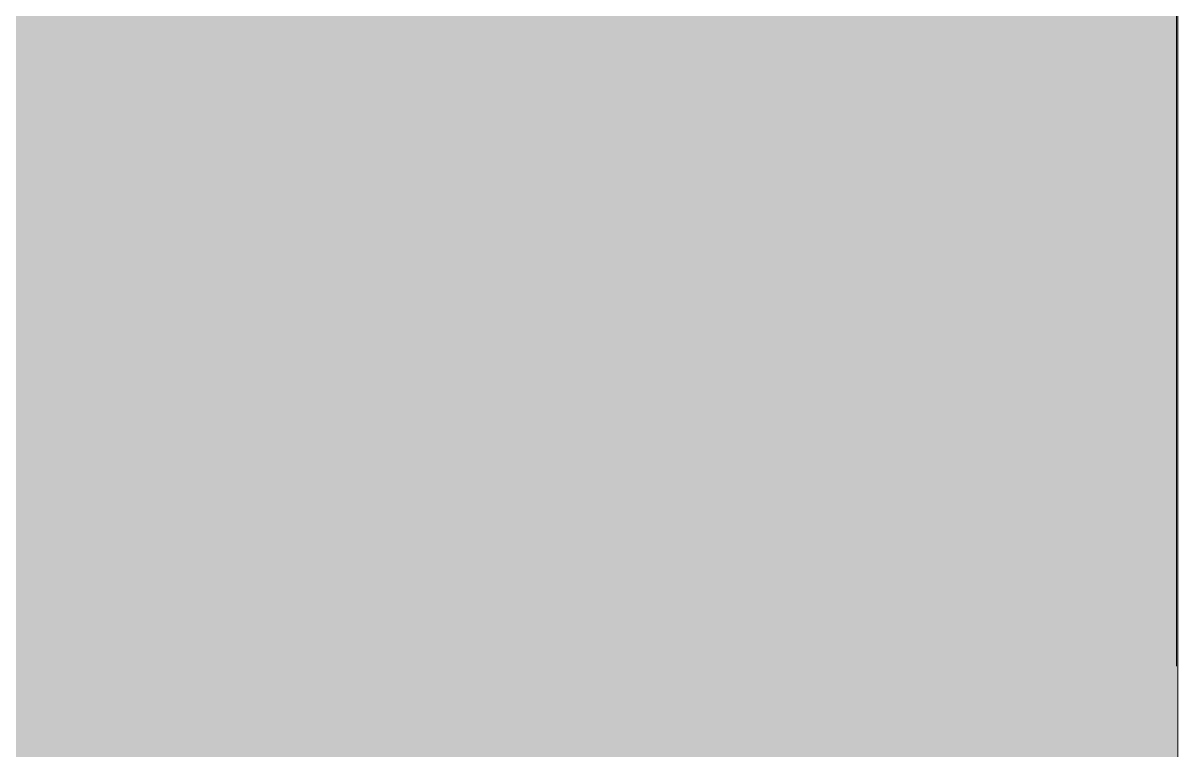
# Model space of a CAD drawing. Header units: millimetres. Extents: x -3817 to 677485, y -22715 to 103890.
# Drawn here: x -312.08 to -305.47, y -19565.9 to -19561.73 of the extents above; entities that cross this region are included whole.
import ezdxf

# ---------------------------------------------------------------- set-up
doc = ezdxf.new("R2010")
doc.units = ezdxf.units.MM
doc.layers.add('PDF _Геометрия', color=7, linetype='Continuous', true_color=0x1d1d1d)
doc.layers.add('PDF _Сплошная заливка', color=7, linetype='Continuous', true_color=0xffffff)

msp = doc.modelspace()

# ---------------------------------------------------------------- hatches: boundary and pattern name
at = {"layer": 'PDF _Сплошная заливка', "transparency": 33554559}
h = msp.add_hatch(color=256, dxfattribs=at)
h.paths.add_polyline_path([(-345.78, -19602.5344), (-305.4665, -19602.5344), (-305.4665, -19522.1436), (-321.3399, -19522.1436), (-321.4108, -19521.6416), (-332.749, -19521.6416), (-332.749, -19522.1436), (-348.7721, -19522.1436), (-348.7721, -19563.087), (-349.087, -19563.087), (-349.087, -19599.7688), (-345.78, -19599.7763), (-345.78, -19601.8635)], flags=0)
h.paths.add_polyline_path([(-332.3553, -19520.4054), (-321.3399, -19520.4054), (-321.4108, -19520.2539), (-332.749, -19520.2539), (-332.749, -19520.4054), (-332.434, -19520.4054)], flags=0)

# ---------------------------------------------------------------- linework, layer by layer
at = {"layer": 'PDF _Геометрия', "color": 253, "lineweight": 9, "true_color": 0xaaaaaa}
msp.add_lwpolyline([(-349.087, -19563.087), (-349.087, -19599.7688), (-345.78, -19599.7688), (-345.78, -19602.5344), (-318.0645, -19602.5344), (-305.4665, -19602.5344), (-305.4665, -19522.1436), (-321.3399, -19522.1436), (-321.3399, -19521.6416)], dxfattribs=at)
at = {"layer": 'PDF _Геометрия', "color": 7, "lineweight": 9}
for points in [[(-305.4743, -19561.6251), (-305.4743, -19561.7445), (-305.4743, -19561.8593), (-305.4743, -19561.9681), (-305.4743, -19562.0724), (-305.4743, -19562.1691), (-305.4743, -19562.2605), (-305.4743, -19562.349), (-305.4743, -19562.4369), (-305.4743, -19562.5268), (-305.4743, -19562.616), (-305.4743, -19562.7036), (-305.4743, -19562.7948), (-305.4743, -19562.8656), (-305.4743, -19562.9414), (-305.4743, -19563.0121), (-305.4743, -19563.0672), (-305.4743, -19563.0108), (-305.4743, -19562.9072), (-305.4743, -19561.9271), (-305.4743, -19561.7759), (-305.4743, -19561.611)], [(-305.4743, -19561.7316), (-305.4743, -19561.7321), (-305.4743, -19561.7326), (-305.4743, -19561.7331), (-305.4743, -19561.7336), (-305.4743, -19561.7341), (-305.4743, -19561.7346), (-305.4743, -19561.7351), (-305.4743, -19561.7356), (-305.4743, -19561.7361), (-305.4743, -19561.7367), (-305.4743, -19561.7372), (-305.4743, -19561.7377), (-305.4743, -19561.7382), (-305.4743, -19561.7387), (-305.4743, -19561.7392), (-305.4743, -19561.7397), (-305.4743, -19561.7402), (-305.4743, -19561.7407), (-305.4743, -19561.7412), (-305.4743, -19561.7417), (-305.4743, -19561.7423), (-305.4743, -19561.7428), (-305.4743, -19561.7433), (-305.4743, -19561.7438), (-305.4743, -19561.7443), (-305.4743, -19561.7448), (-305.4743, -19561.7453), (-305.4743, -19561.7458), (-305.4743, -19561.7463), (-305.4743, -19561.7468), (-305.4743, -19561.7473), (-305.4743, -19561.7478), (-305.4743, -19561.7484), (-305.4743, -19561.7489), (-305.4743, -19561.7494), (-305.4743, -19561.7499), (-305.4743, -19561.7504), (-305.4743, -19561.7509), (-305.4743, -19561.7514), (-305.4743, -19561.7519), (-305.4743, -19561.7524), (-305.4743, -19561.7528), (-305.4743, -19561.7534), (-305.4743, -19561.7539), (-305.4743, -19561.7544), (-305.4743, -19561.7549), (-305.4743, -19561.7554), (-305.4743, -19561.7559), (-305.4743, -19561.7564), (-305.4743, -19561.7569), (-305.4743, -19561.7574), (-305.4743, -19561.7579), (-305.4743, -19561.7584), (-305.4743, -19561.7589), (-305.4743, -19561.7595), (-305.4743, -19561.76), (-305.4743, -19561.7605), (-305.4743, -19561.7609), (-305.4743, -19561.7614), (-305.4743, -19561.7619), (-305.4743, -19561.7624), (-305.4743, -19561.7629), (-305.4743, -19561.7634), (-305.4743, -19561.764), (-305.4743, -19561.7645), (-305.4743, -19561.765), (-305.4743, -19561.7655), (-305.4743, -19561.766), (-305.4743, -19561.7665), (-305.4743, -19561.7669), (-305.4743, -19561.7674), (-305.4743, -19561.7679), (-305.4743, -19561.7684), (-305.4743, -19561.769), (-305.4743, -19561.7695), (-305.4743, -19561.77), (-305.4743, -19561.7705), (-305.4743, -19561.771), (-305.4743, -19561.7715), (-305.4743, -19561.7719), (-305.4743, -19561.7724), (-305.4743, -19561.7729), (-305.4743, -19561.7734), (-305.4743, -19561.774), (-305.4743, -19561.7745), (-305.4743, -19561.775), (-305.4743, -19561.7755), (-305.4743, -19561.7759), (-305.4743, -19561.7764), (-305.4743, -19561.7769), (-305.4743, -19561.7774), (-305.4743, -19561.7779), (-305.4743, -19561.7784), (-305.4743, -19561.779), (-305.4743, -19561.7795), (-305.4743, -19561.7799), (-305.4743, -19561.7804), (-305.4743, -19561.7809), (-305.4743, -19561.7814), (-305.4743, -19561.7819), (-305.4743, -19561.7824), (-305.4743, -19561.7829), (-305.4743, -19561.7834), (-305.4743, -19561.7839), (-305.4743, -19561.7844), (-305.4743, -19561.7849), (-305.4743, -19561.7854), (-305.4743, -19561.7859), (-305.4743, -19561.7863), (-305.4743, -19561.7868), (-305.4743, -19561.7873), (-305.4743, -19561.7879), (-305.4743, -19561.7884), (-305.4743, -19561.7889), (-305.4743, -19561.7893), (-305.4743, -19561.7898), (-305.4743, -19561.7903), (-305.4743, -19561.7908), (-305.4743, -19561.7913), (-305.4743, -19561.7918), (-305.4743, -19561.7923), (-305.4743, -19561.7928), (-305.4743, -19561.7933), (-305.4743, -19561.7938), (-305.4743, -19561.7943), (-305.4743, -19561.7948), (-305.4743, -19561.7952), (-305.4743, -19561.7957), (-305.4743, -19561.7962), (-305.4743, -19561.7968), (-305.4743, -19561.7973), (-305.4743, -19561.7977), (-305.4743, -19561.7982), (-305.4743, -19561.7987), (-305.4743, -19561.7992), (-305.4743, -19561.7997), (-305.4743, -19561.8001), (-305.4743, -19561.8007), (-305.4743, -19561.8012), (-305.4743, -19561.8017), (-305.4743, -19561.8022), (-305.4743, -19561.8026), (-305.4743, -19561.8031), (-305.4743, -19561.8036), (-305.4743, -19561.8041), (-305.4743, -19561.8046), (-305.4743, -19561.8051), (-305.4743, -19561.8056), (-305.4743, -19561.8061), (-305.4743, -19561.8066), (-305.4743, -19561.807), (-305.4743, -19561.8075), (-305.4743, -19561.808), (-305.4743, -19561.8085), (-305.4743, -19561.809), (-305.4743, -19561.8095), (-305.4743, -19561.81), (-305.4743, -19561.8105), (-305.4743, -19561.811), (-305.4743, -19561.8114), (-305.4743, -19561.8119), (-305.4743, -19561.8124), (-305.4743, -19561.8129), (-305.4743, -19561.8134), (-305.4743, -19561.8139), (-305.4743, -19561.8144), (-305.4743, -19561.8149), (-305.4743, -19561.8153), (-305.4743, -19561.8158), (-305.4743, -19561.8163), (-305.4743, -19561.8168), (-305.4743, -19561.8173), (-305.4743, -19561.8178), (-305.4743, -19561.8183), (-305.4743, -19561.8188), (-305.4743, -19561.8192), (-305.4743, -19561.8197), (-305.4743, -19561.8202), (-305.4743, -19561.8207), (-305.4743, -19561.8212), (-305.4743, -19561.8217), (-305.4743, -19561.8222), (-305.4743, -19561.8226), (-305.4743, -19561.8231), (-305.4743, -19561.8236), (-305.4743, -19561.8241), (-305.4743, -19561.8246), (-305.4743, -19561.8251), (-305.4743, -19561.8256), (-305.4743, -19561.8261), (-305.4743, -19561.8265), (-305.4743, -19561.827), (-305.4743, -19561.8275), (-305.4743, -19561.828), (-305.4743, -19561.8285), (-305.4743, -19561.829), (-305.4743, -19561.8295), (-305.4743, -19561.8299), (-305.4743, -19561.8304), (-305.4743, -19561.8309), (-305.4743, -19561.8313), (-305.4743, -19561.8319), (-305.4743, -19561.8324), (-305.4743, -19561.8328), (-305.4743, -19561.8333), (-305.4743, -19561.8338), (-305.4743, -19561.8343), (-305.4743, -19561.8347), (-305.4743, -19561.8352), (-305.4743, -19561.8358), (-305.4743, -19561.8362), (-305.4743, -19561.8367), (-305.4743, -19561.8372), (-305.4743, -19561.8376), (-305.4743, -19561.8381), (-305.4743, -19561.8386), (-305.4743, -19561.8391), (-305.4743, -19561.8396), (-305.4743, -19561.8401), (-305.4743, -19561.8406), (-305.4743, -19561.841), (-305.4743, -19561.8415), (-305.4743, -19561.842), (-305.4743, -19561.8424), (-305.4743, -19561.843), (-305.4743, -19561.8435), (-305.4743, -19561.8439), (-305.4743, -19561.8444), (-305.4743, -19561.8449), (-305.4743, -19561.8453), (-305.4743, -19561.8458), (-305.4743, -19561.8463), (-305.4743, -19561.8468), (-305.4743, -19561.8473), (-305.4743, -19561.8478), (-305.4743, -19561.8482), (-305.4743, -19561.8487), (-305.4743, -19561.8492), (-305.4743, -19561.8497), (-305.4743, -19561.8502), (-305.4743, -19561.8507), (-305.4743, -19561.8511), (-305.4743, -19561.8516), (-305.4743, -19561.8521), (-305.4743, -19561.8525), (-305.4743, -19561.853), (-305.4743, -19561.8535), (-305.4743, -19561.854), (-305.4743, -19561.8545), (-305.4743, -19561.8549), (-305.4743, -19561.8554), (-305.4743, -19561.8559), (-305.4743, -19561.8564), (-305.4743, -19561.8569), (-305.4743, -19561.8574), (-305.4743, -19561.8578), (-305.4743, -19561.8583), (-305.4743, -19561.8588), (-305.4743, -19561.8592), (-305.4743, -19561.8597), (-305.4743, -19561.8602), (-305.4743, -19561.8607), (-305.4743, -19561.8612), (-305.4743, -19561.8616), (-305.4743, -19561.8621), (-305.4743, -19561.8626), (-305.4743, -19561.863), (-305.4743, -19561.8636), (-305.4743, -19561.864), (-305.4743, -19561.8645), (-305.4743, -19561.865), (-305.4743, -19561.8654), (-305.4743, -19561.8659), (-305.4743, -19561.8664), (-305.4743, -19561.8669), (-305.4743, -19561.8674), (-305.4743, -19561.8678), (-305.4743, -19561.8683), (-305.4743, -19561.8688), (-305.4743, -19561.8692), (-305.4743, -19561.8697), (-305.4743, -19561.8702), (-305.4743, -19561.8707), (-305.4743, -19561.8712), (-305.4743, -19561.8716), (-305.4743, -19561.8721), (-305.4743, -19561.8725), (-305.4743, -19561.8731), (-305.4743, -19561.8736), (-305.4743, -19561.874), (-305.4743, -19561.8745), (-305.4743, -19561.8749), (-305.4743, -19561.8754), (-305.4743, -19561.8759), (-305.4743, -19561.8764), (-305.4743, -19561.8769), (-305.4743, -19561.8773), (-305.4743, -19561.8778), (-305.4743, -19561.8783), (-305.4743, -19561.8787), (-305.4743, -19561.8792), (-305.4743, -19561.8797), (-305.4743, -19561.8802), (-305.4743, -19561.8806), (-305.4743, -19561.8811), (-305.4743, -19561.8816), (-305.4743, -19561.882), (-305.4743, -19561.8825), (-305.4743, -19561.883), (-305.4743, -19561.8835), (-305.4743, -19561.884), (-305.4743, -19561.8844), (-305.4743, -19561.8849), (-305.4743, -19561.8853), (-305.4743, -19561.8859), (-305.4743, -19561.8863), (-305.4743, -19561.8868), (-305.4743, -19561.8873), (-305.4743, -19561.8877), (-305.4743, -19561.8882), (-305.4743, -19561.8886), (-305.4743, -19561.8892), (-305.4743, -19561.8896), (-305.4743, -19561.8901), (-305.4743, -19561.8905), (-305.4743, -19561.891), (-305.4743, -19561.8915), (-305.4743, -19561.892), (-305.4743, -19561.8925), (-305.4743, -19561.8929), (-305.4743, -19561.8934), (-305.4743, -19561.8938), (-305.4743, -19561.8943), (-305.4743, -19561.8948), (-305.4743, -19561.8953), (-305.4743, -19561.8958), (-305.4743, -19561.8962), (-305.4743, -19561.8967), (-305.4743, -19561.8971), (-305.4743, -19561.8976), (-305.4743, -19561.8981), (-305.4743, -19561.8986), (-305.4743, -19561.899), (-305.4743, -19561.8995), (-305.4743, -19561.9), (-305.4743, -19561.9004), (-305.4743, -19561.9009), (-305.4743, -19561.9014), (-305.4743, -19561.9019), (-305.4743, -19561.9023), (-305.4743, -19561.9028), (-305.4743, -19561.9032), (-305.4743, -19561.9037), (-305.4743, -19561.9042), (-305.4743, -19561.9047), (-305.4743, -19561.9051), (-305.4743, -19561.9056), (-305.4743, -19561.906), (-305.4743, -19561.9065), (-305.4743, -19561.907), (-305.4743, -19561.9075), (-305.4743, -19561.908), (-305.4743, -19561.9084), (-305.4743, -19561.9089), (-305.4743, -19561.9093), (-305.4743, -19561.9098), (-305.4743, -19561.9103), (-305.4743, -19561.9108), (-305.4743, -19561.9112), (-305.4743, -19561.9117), (-305.4743, -19561.9121), (-305.4743, -19561.9126), (-305.4743, -19561.9131), (-305.4743, -19561.9136), (-305.4743, -19561.914), (-305.4743, -19561.9145), (-305.4743, -19561.9149), (-305.4743, -19561.9154), (-305.4743, -19561.9159), (-305.4743, -19561.9164), (-305.4743, -19561.9168), (-305.4743, -19561.9173), (-305.4743, -19561.9177), (-305.4743, -19561.9182), (-305.4743, -19561.9187), (-305.4743, -19561.9192), (-305.4743, -19561.9196), (-305.4743, -19561.9201), (-305.4743, -19561.9205), (-305.4743, -19561.921), (-305.4743, -19561.9215), (-305.4743, -19561.922), (-305.4743, -19561.9224), (-305.4743, -19561.9229), (-305.4743, -19561.9233), (-305.4743, -19561.9238), (-305.4743, -19561.9243), (-305.4743, -19561.9248), (-305.4743, -19561.9252), (-305.4743, -19561.9257), (-305.4743, -19561.9261), (-305.4743, -19561.9266), (-305.4743, -19561.9271), (-305.4743, -19562.9072), (-305.4743, -19562.9076), (-305.4743, -19562.908), (-305.4743, -19562.9084), (-305.4743, -19562.9089), (-305.4743, -19562.9094), (-305.4743, -19562.9098), (-305.4743, -19562.9102), (-305.4743, -19562.9106), (-305.4743, -19562.9111), (-305.4743, -19562.9115), (-305.4743, -19562.9119), (-305.4743, -19562.9123), (-305.4743, -19562.9129), (-305.4743, -19562.9133), (-305.4743, -19562.9137), (-305.4743, -19562.9141), (-305.4743, -19562.9145), (-305.4743, -19562.915), (-305.4743, -19562.9154), (-305.4743, -19562.9158), (-305.4743, -19562.9162), (-305.4743, -19562.9167), (-305.4743, -19562.9171), (-305.4743, -19562.9175), (-305.4743, -19562.9179), (-305.4743, -19562.9184), (-305.4743, -19562.9188), (-305.4743, -19562.9191), (-305.4743, -19562.9196), (-305.4743, -19562.92), (-305.4743, -19562.9204), (-305.4743, -19562.9208), (-305.4743, -19562.9212), (-305.4743, -19562.9217), (-305.4743, -19562.922), (-305.4743, -19562.9224), (-305.4743, -19562.9229), (-305.4743, -19562.9233), (-305.4743, -19562.9237), (-305.4743, -19562.924), (-305.4743, -19562.9245), (-305.4743, -19562.9249), (-305.4743, -19562.9253), (-305.4743, -19562.9257), (-305.4743, -19562.9261), (-305.4743, -19562.9265), (-305.4743, -19562.9269), (-305.4743, -19562.9273), (-305.4743, -19562.9277), (-305.4743, -19562.9281), (-305.4743, -19562.9285), (-305.4743, -19562.9289), (-305.4743, -19562.9293), (-305.4743, -19562.9296), (-305.4743, -19562.9301), (-305.4743, -19562.9304), (-305.4743, -19562.9308), (-305.4743, -19562.9312), (-305.4743, -19562.9316), (-305.4743, -19562.932), (-305.4743, -19562.9324), (-305.4743, -19562.9328), (-305.4743, -19562.9331), (-305.4743, -19562.9335), (-305.4743, -19562.9339), (-305.4743, -19562.9343), (-305.4743, -19562.9346), (-305.4743, -19562.9351), (-305.4743, -19562.9354), (-305.4743, -19562.9358), (-305.4743, -19562.9362), (-305.4743, -19562.9366), (-305.4743, -19562.9369), (-305.4743, -19562.9373), (-305.4743, -19562.9377), (-305.4743, -19562.938), (-305.4743, -19562.9385), (-305.4743, -19562.9388), (-305.4743, -19562.9391), (-305.4743, -19562.9396), (-305.4743, -19562.9399), (-305.4743, -19562.9402), (-305.4743, -19562.9407), (-305.4743, -19562.941), (-305.4743, -19562.9413), (-305.4743, -19562.9418), (-305.4743, -19562.9421), (-305.4743, -19562.9424), (-305.4743, -19562.9428), (-305.4743, -19562.9432), (-305.4743, -19562.9435), (-305.4743, -19562.9439), (-305.4743, -19562.9442), (-305.4743, -19562.9446), (-305.4743, -19562.945), (-305.4743, -19562.9453), (-305.4743, -19562.9457), (-305.4743, -19562.946), (-305.4743, -19562.9463), (-305.4743, -19562.9468), (-305.4743, -19562.9471), (-305.4743, -19562.9474), (-305.4743, -19562.9478), (-305.4743, -19562.9481), (-305.4743, -19562.9485), (-305.4743, -19562.9488), (-305.4743, -19562.9491), (-305.4743, -19562.9495), (-305.4743, -19562.9498), (-305.4743, -19562.9502), (-305.4743, -19562.9506), (-305.4743, -19562.9509), (-305.4743, -19562.9513), (-305.4743, -19562.9516), (-305.4743, -19562.9519), (-305.4743, -19562.9523), (-305.4743, -19562.9526), (-305.4743, -19562.953), (-305.4743, -19562.9533), (-305.4743, -19562.9536), (-305.4743, -19562.9539), (-305.4743, -19562.9542), (-305.4743, -19562.9546), (-305.4743, -19562.9549), (-305.4743, -19562.9552), (-305.4743, -19562.9556), (-305.4743, -19562.9559), (-305.4743, -19562.9563), (-305.4743, -19562.9566), (-305.4743, -19562.9569), (-305.4743, -19562.9572), (-305.4743, -19562.9575), (-305.4743, -19562.9579), (-305.4743, -19562.9582), (-305.4743, -19562.9585), (-305.4743, -19562.9589), (-305.4743, -19562.9591), (-305.4743, -19562.9595), (-305.4743, -19562.9598), (-305.4743, -19562.9602), (-305.4743, -19562.9604), (-305.4743, -19562.9607), (-305.4743, -19562.9611), (-305.4743, -19562.9614), (-305.4743, -19562.9617), (-305.4743, -19562.962), (-305.4743, -19562.9624), (-305.4743, -19562.9627), (-305.4743, -19562.963), (-305.4743, -19562.9633), (-305.4743, -19562.9636), (-305.4743, -19562.9639), (-305.4743, -19562.9642), (-305.4743, -19562.9646), (-305.4743, -19562.9648), (-305.4743, -19562.9652), (-305.4743, -19562.9655), (-305.4743, -19562.9658), (-305.4743, -19562.9661), (-305.4743, -19562.9663), (-305.4743, -19562.9667), (-305.4743, -19562.967), (-305.4743, -19562.9673), (-305.4743, -19562.9676), (-305.4743, -19562.9679), (-305.4743, -19562.9682), (-305.4743, -19562.9685), (-305.4743, -19562.9688), (-305.4743, -19562.9691), (-305.4743, -19562.9694), (-305.4743, -19562.9697), (-305.4743, -19562.97), (-305.4743, -19562.9702), (-305.4743, -19562.9706), (-305.4743, -19562.9708), (-305.4743, -19562.9712), (-305.4743, -19562.9714), (-305.4743, -19562.9718), (-305.4743, -19562.972), (-305.4743, -19562.9724), (-305.4743, -19562.9726), (-305.4743, -19562.9729), (-305.4743, -19562.9732), (-305.4743, -19562.9735), (-305.4743, -19562.9738), (-305.4743, -19562.9741), (-305.4743, -19562.9743), (-305.4743, -19562.9747), (-305.4743, -19562.9749), (-305.4743, -19562.9752), (-305.4743, -19562.9755), (-305.4743, -19562.9758), (-305.4743, -19562.976), (-305.4743, -19562.9763), (-305.4743, -19562.9766), (-305.4743, -19562.9769), (-305.4743, -19562.9772), (-305.4743, -19562.9774), (-305.4743, -19562.9777), (-305.4743, -19562.978), (-305.4743, -19562.9783), (-305.4743, -19562.9786), (-305.4743, -19562.9788), (-305.4743, -19562.9791), (-305.4743, -19562.9794), (-305.4743, -19562.9797), (-305.4743, -19562.9799), (-305.4743, -19562.9802), (-305.4743, -19562.9805), (-305.4743, -19562.9808), (-305.4743, -19562.981), (-305.4743, -19562.9813), (-305.4743, -19562.9815), (-305.4743, -19562.9818), (-305.4743, -19562.9821), (-305.4743, -19562.9824), (-305.4743, -19562.9826), (-305.4743, -19562.9829), (-305.4743, -19562.9831), (-305.4743, -19562.9834), (-305.4743, -19562.9836), (-305.4743, -19562.984), (-305.4743, -19562.9842), (-305.4743, -19562.9845), (-305.4743, -19562.9847), (-305.4743, -19562.985), (-305.4743, -19562.9852), (-305.4743, -19562.9855), (-305.4743, -19562.9858), (-305.4743, -19562.986), (-305.4743, -19562.9863), (-305.4743, -19562.9865), (-305.4743, -19562.9868), (-305.4743, -19562.987), (-305.4743, -19562.9873), (-305.4743, -19562.9875), (-305.4743, -19562.9878), (-305.4743, -19562.988), (-305.4743, -19562.9883), (-305.4743, -19562.9886), (-305.4743, -19562.9888), (-305.4743, -19562.9891), (-305.4743, -19562.9893), (-305.4743, -19562.9896), (-305.4743, -19562.9898), (-305.4743, -19562.9901), (-305.4743, -19562.9903), (-305.4743, -19562.9906), (-305.4743, -19562.9908), (-305.4743, -19562.9911), (-305.4743, -19562.9914), (-305.4743, -19562.9915), (-305.4743, -19562.9918), (-305.4743, -19562.992), (-305.4743, -19562.9923), (-305.4743, -19562.9925), (-305.4743, -19562.9928), (-305.4743, -19562.993), (-305.4743, -19562.9932), (-305.4743, -19562.9935), (-305.4743, -19562.9937), (-305.4743, -19562.994), (-305.4743, -19562.9942), (-305.4743, -19562.9945), (-305.4743, -19562.9947), (-305.4743, -19562.9949), (-305.4743, -19562.9952), (-305.4743, -19562.9954), (-305.4743, -19562.9957), (-305.4743, -19562.9958), (-305.4743, -19562.9961), (-305.4743, -19562.9964), (-305.4743, -19562.9966), (-305.4743, -19562.9968), (-305.4743, -19562.997), (-305.4743, -19562.9973), (-305.4743, -19562.9975), (-305.4743, -19562.9977), (-305.4743, -19562.998), (-305.4743, -19562.9982), (-305.4743, -19562.9985), (-305.4743, -19562.9986), (-305.4743, -19562.9989), (-305.4743, -19562.9992), (-305.4743, -19562.9993), (-305.4743, -19562.9996), (-305.4743, -19562.9998), (-305.4743, -19563), (-305.4743, -19563.0003), (-305.4743, -19563.0005), (-305.4743, -19563.0007), (-305.4743, -19563.0009), (-305.4743, -19563.0012), (-305.4743, -19563.0014), (-305.4743, -19563.0016), (-305.4743, -19563.0019), (-305.4743, -19563.002), (-305.4743, -19563.0023), (-305.4743, -19563.0025), (-305.4743, -19563.0027), (-305.4743, -19563.003), (-305.4743, -19563.0031), (-305.4743, -19563.0034), (-305.4743, -19563.0036), (-305.4743, -19563.0038), (-305.4743, -19563.004), (-305.4743, -19563.0042), (-305.4743, -19563.0045), (-305.4743, -19563.0047), (-305.4743, -19563.0049), (-305.4743, -19563.0051), (-305.4743, -19563.0053), (-305.4743, -19563.0055), (-305.4743, -19563.0058), (-305.4743, -19563.0059), (-305.4743, -19563.0062), (-305.4743, -19563.0064), (-305.4743, -19563.0066), (-305.4743, -19563.0068), (-305.4743, -19563.007), (-305.4743, -19563.0072), (-305.4743, -19563.0075), (-305.4743, -19563.0076), (-305.4743, -19563.0079), (-305.4743, -19563.0081), (-305.4743, -19563.0083), (-305.4743, -19563.0085), (-305.4743, -19563.0087), (-305.4743, -19563.0089), (-305.4743, -19563.0091), (-305.4743, -19563.0093), (-305.4743, -19563.0095), (-305.4743, -19563.0097), (-305.4743, -19563.0099), (-305.4743, -19563.0102), (-305.4743, -19563.0103), (-305.4743, -19563.0105), (-305.4743, -19563.0108), (-305.4743, -19563.0109), (-305.4743, -19563.0112), (-305.4743, -19563.0114), (-305.4743, -19563.0115), (-305.4743, -19563.0118), (-305.4743, -19563.012), (-305.4743, -19563.0121), (-305.4743, -19563.0124), (-305.4743, -19563.0125), (-305.4743, -19563.0128), (-305.4743, -19563.013), (-305.4743, -19563.0131), (-305.4743, -19563.0134), (-305.4743, -19563.0136), (-305.4743, -19563.0137), (-305.4743, -19563.014), (-305.4743, -19563.0142), (-305.4743, -19563.0143), (-305.4743, -19563.0145), (-305.4743, -19563.0147), (-305.4743, -19563.0149), (-305.4743, -19563.0151), (-305.4743, -19563.0153), (-305.4743, -19563.0155), (-305.4743, -19563.0157), (-305.4743, -19563.0159), (-305.4743, -19563.0161), (-305.4743, -19563.0163), (-305.4743, -19563.0164), (-305.4743, -19563.0167), (-305.4743, -19563.0169), (-305.4743, -19563.017), (-305.4743, -19563.0172), (-305.4743, -19563.0175), (-305.4743, -19563.0176), (-305.4743, -19563.0178), (-305.4743, -19563.018), (-305.4743, -19563.0182), (-305.4743, -19563.0184), (-305.4743, -19563.0186), (-305.4743, -19563.0187), (-305.4743, -19563.0189), (-305.4743, -19563.0192), (-305.4743, -19563.0193), (-305.4743, -19563.0195), (-305.4743, -19563.0197), (-305.4743, -19563.0198), (-305.4743, -19563.0201), (-305.4743, -19563.0203), (-305.4743, -19563.0204), (-305.4743, -19563.0206), (-305.4743, -19563.0208), (-305.4743, -19563.0209), (-305.4743, -19563.0212), (-305.4743, -19563.0214), (-305.4743, -19563.0215), (-305.4743, -19563.0217), (-305.4743, -19563.0219), (-305.4743, -19563.022), (-305.4743, -19563.0223), (-305.4743, -19563.0225), (-305.4743, -19563.0226), (-305.4743, -19563.0228), (-305.4743, -19563.023), (-305.4743, -19563.0231), (-305.4743, -19563.0233), (-305.4743, -19563.0235), (-305.4743, -19563.0237), (-305.4743, -19563.0239), (-305.4743, -19563.0241), (-305.4743, -19563.0242), (-305.4743, -19563.0244), (-305.4743, -19563.0246), (-305.4743, -19563.0248), (-305.4743, -19563.0249), (-305.4743, -19563.0251), (-305.4743, -19563.0253), (-305.4743, -19563.0255), (-305.4743, -19563.0257), (-305.4743, -19563.0259), (-305.4743, -19563.026), (-305.4743, -19563.0262), (-305.4743, -19563.0264), (-305.4743, -19563.0265), (-305.4743, -19563.0267), (-305.4743, -19563.0269), (-305.4743, -19563.027), (-305.4743, -19563.0272), (-305.4743, -19563.0274), (-305.4743, -19563.0275), (-305.4743, -19563.0277), (-305.4743, -19563.0279), (-305.4743, -19563.0281), (-305.4743, -19563.0282), (-305.4743, -19563.0284), (-305.4743, -19563.0286), (-305.4743, -19563.0287), (-305.4743, -19563.0289), (-305.4743, -19563.0291), (-305.4743, -19563.0293), (-305.4743, -19563.0295), (-305.4743, -19563.0297), (-305.4743, -19563.0298), (-305.4743, -19563.03), (-305.4743, -19563.0302), (-305.4743, -19563.0303), (-305.4743, -19563.0305), (-305.4743, -19563.0307), (-305.4743, -19563.0309), (-305.4743, -19563.0309), (-305.4743, -19563.0311), (-305.4743, -19563.0313), (-305.4743, -19563.0314), (-305.4743, -19563.0316), (-305.4743, -19563.0318), (-305.4743, -19563.032), (-305.4743, -19563.0321)], [(-305.4743, -19563.0066), (-305.4743, -19562.9259), (-305.4743, -19562.8021), (-305.4743, -19562.6418), (-305.4743, -19562.4513), (-305.4743, -19562.289)], [(-305.4743, -19563.0672), (-305.4743, -19563.078), (-305.4743, -19564.0326), (-305.4743, -19564.0329), (-305.4743, -19564.0334), (-305.4743, -19564.0337), (-305.4743, -19564.034), (-305.4743, -19564.0344), (-305.4743, -19564.0348), (-305.4743, -19564.0351), (-305.4743, -19564.0355), (-305.4743, -19564.0359), (-305.4743, -19564.0362), (-305.4743, -19564.0366), (-305.4743, -19564.037), (-305.4743, -19564.0373), (-305.4743, -19564.0377), (-305.4743, -19564.038), (-305.4743, -19564.0384), (-305.4743, -19564.0388), (-305.4743, -19564.0391), (-305.4743, -19564.0395), (-305.4743, -19564.0399), (-305.4743, -19564.0402), (-305.4743, -19564.0406), (-305.4743, -19564.041), (-305.4743, -19564.0413), (-305.4743, -19564.0417), (-305.4743, -19564.0421), (-305.4743, -19564.0424), (-305.4743, -19564.0428), (-305.4743, -19564.0432), (-305.4743, -19564.0435), (-305.4743, -19564.0439), (-305.4743, -19564.0443), (-305.4743, -19564.0446), (-305.4743, -19564.045), (-305.4743, -19564.0454), (-305.4743, -19564.0457), (-305.4743, -19564.0461), (-305.4743, -19564.0464), (-305.4743, -19564.0468), (-305.4743, -19564.0472), (-305.4743, -19564.0475), (-305.4743, -19564.0479), (-305.4743, -19564.0483), (-305.4743, -19564.0486), (-305.4743, -19564.049), (-305.4743, -19564.0494), (-305.4743, -19564.0497), (-305.4743, -19564.0501), (-305.4743, -19564.0505), (-305.4743, -19564.0508), (-305.4743, -19564.0512), (-305.4743, -19564.0516), (-305.4743, -19564.0519), (-305.4743, -19564.0523), (-305.4743, -19564.0527), (-305.4743, -19564.053), (-305.4743, -19564.0534), (-305.4743, -19564.0538), (-305.4743, -19564.0541), (-305.4743, -19564.0545), (-305.4743, -19564.0549), (-305.4743, -19564.0552), (-305.4743, -19564.0556), (-305.4743, -19564.056), (-305.4743, -19564.0563), (-305.4743, -19564.0567), (-305.4743, -19564.0571), (-305.4743, -19564.0574), (-305.4743, -19564.0578), (-305.4743, -19564.0582), (-305.4743, -19564.0585), (-305.4743, -19564.0589), (-305.4743, -19564.0592), (-305.4743, -19564.0596), (-305.4743, -19564.06), (-305.4743, -19564.0603), (-305.4743, -19564.0607), (-305.4743, -19564.0611), (-305.4743, -19564.0614), (-305.4743, -19564.0618), (-305.4743, -19564.0622), (-305.4743, -19564.0625), (-305.4743, -19564.0629), (-305.4743, -19564.0633), (-305.4743, -19564.0636), (-305.4743, -19564.064), (-305.4743, -19564.0644), (-305.4743, -19564.0647), (-305.4743, -19564.0651), (-305.4743, -19564.0655), (-305.4743, -19564.0658), (-305.4743, -19564.0662), (-305.4743, -19564.0666), (-305.4743, -19564.0669), (-305.4743, -19564.0674), (-305.4743, -19564.0677), (-305.4743, -19564.068), (-305.4743, -19564.0685), (-305.4743, -19564.0688), (-305.4743, -19564.0691), (-305.4743, -19564.0696), (-305.4743, -19564.0699), (-305.4743, -19564.0702), (-305.4743, -19564.0707), (-305.4743, -19564.071), (-305.4743, -19564.0713), (-305.4743, -19564.0718), (-305.4743, -19564.0721), (-305.4743, -19564.0724), (-305.4743, -19564.0729), (-305.4743, -19564.0732), (-305.4743, -19564.0735), (-305.4743, -19564.074), (-305.4743, -19564.0743), (-305.4743, -19564.0746), (-305.4743, -19564.0751), (-305.4743, -19564.0754), (-305.4743, -19564.0757), (-305.4743, -19564.0761), (-305.4743, -19564.0765), (-305.4743, -19564.0768), (-305.4743, -19564.0772), (-305.4743, -19564.0776), (-305.4743, -19564.0779), (-305.4743, -19564.0783), (-305.4743, -19564.0787), (-305.4743, -19564.079), (-305.4743, -19564.0794), (-305.4743, -19564.0798), (-305.4743, -19564.0802), (-305.4743, -19564.0806), (-305.4743, -19564.0809), (-305.4743, -19564.0813), (-305.4743, -19564.0817), (-305.4743, -19564.082), (-305.4743, -19564.0824), (-305.4743, -19564.0828), (-305.4743, -19564.0831), (-305.4743, -19564.0835), (-305.4743, -19564.0839), (-305.4743, -19564.0842), (-305.4743, -19564.0846), (-305.4743, -19564.085), (-305.4743, -19564.0853), (-305.4743, -19564.0857), (-305.4743, -19564.0861), (-305.4743, -19564.0864), (-305.4743, -19564.0868), (-305.4743, -19564.0872), (-305.4743, -19564.0875), (-305.4743, -19564.0879), (-305.4743, -19564.0883), (-305.4743, -19564.0886), (-305.4743, -19564.089), (-305.4743, -19564.0894), (-305.4743, -19564.0897), (-305.4743, -19564.0901), (-305.4743, -19564.0905), (-305.4743, -19564.0908), (-305.4743, -19564.0912), (-305.4743, -19564.0916), (-305.4743, -19564.0919), (-305.4743, -19564.0923), (-305.4743, -19564.0927), (-305.4743, -19564.093), (-305.4743, -19564.0934), (-305.4743, -19564.0938), (-305.4743, -19564.0941), (-305.4743, -19564.0945), (-305.4743, -19564.0949), (-305.4743, -19564.0952), (-305.4743, -19564.0956), (-305.4743, -19564.096), (-305.4743, -19564.0963), (-305.4743, -19564.0967), (-305.4743, -19564.0971), (-305.4743, -19564.0974), (-305.4743, -19564.0978), (-305.4743, -19564.0982), (-305.4743, -19564.0985), (-305.4743, -19564.099), (-305.4743, -19564.0993), (-305.4743, -19564.0996), (-305.4743, -19564.1001), (-305.4743, -19564.1004), (-305.4743, -19564.1008), (-305.4743, -19564.1012), (-305.4743, -19564.1015), (-305.4743, -19564.1019), (-305.4743, -19564.1023), (-305.4743, -19564.1026), (-305.4743, -19564.103), (-305.4743, -19564.1034), (-305.4743, -19564.1037), (-305.4743, -19564.1041), (-305.4743, -19564.1045), (-305.4743, -19564.1048), (-305.4743, -19564.1052), (-305.4743, -19564.1056), (-305.4743, -19564.1059), (-305.4743, -19564.1063), (-305.4743, -19564.1067), (-305.4743, -19564.107), (-305.4743, -19564.1074), (-305.4743, -19564.1078), (-305.4743, -19564.1081), (-305.4743, -19564.1085), (-305.4743, -19564.1089), (-305.4743, -19564.1092), (-305.4743, -19564.1097), (-305.4743, -19564.11), (-305.4743, -19564.1103), (-305.4743, -19564.1108), (-305.4743, -19564.1111), (-305.4743, -19564.1114), (-305.4743, -19564.1119), (-305.4743, -19564.1122), (-305.4743, -19564.1125), (-305.4743, -19564.113), (-305.4743, -19564.1133), (-305.4743, -19564.1136), (-305.4743, -19564.1141), (-305.4743, -19564.1144), (-305.4743, -19564.1148), (-305.4743, -19564.1152), (-305.4743, -19564.1155), (-305.4743, -19564.1159), (-305.4743, -19564.1163), (-305.4743, -19564.1166), (-305.4743, -19564.117), (-305.4743, -19564.1174), (-305.4743, -19564.1177), (-305.4743, -19564.1181), (-305.4743, -19564.1185), (-305.4743, -19564.1188), (-305.4743, -19564.1192), (-305.4743, -19564.1196), (-305.4743, -19564.12), (-305.4743, -19564.1203), (-305.4743, -19564.1207), (-305.4743, -19564.1211), (-305.4743, -19564.1214), (-305.4743, -19564.1218), (-305.4743, -19564.1222), (-305.4743, -19564.1225), (-305.4743, -19564.1229), (-305.4743, -19564.1233), (-305.4743, -19564.1236), (-305.4743, -19564.124), (-305.4743, -19564.1244), (-305.4743, -19564.1247), (-305.4743, -19564.1251), (-305.4743, -19564.1255), (-305.4743, -19564.1258), (-305.4743, -19564.1263), (-305.4743, -19564.1266), (-305.4743, -19564.1269), (-305.4743, -19564.1274), (-305.4743, -19564.1277), (-305.4743, -19564.128), (-305.4743, -19564.1285), (-305.4743, -19564.1288), (-305.4743, -19564.1291), (-305.4743, -19564.1296), (-305.4743, -19564.1299), (-305.4743, -19564.1303), (-305.4743, -19564.1307), (-305.4743, -19564.131), (-305.4743, -19564.1314), (-305.4743, -19564.1318), (-305.4743, -19564.1321), (-305.4743, -19564.1325), (-305.4743, -19564.1329), (-305.4743, -19564.1332), (-305.4743, -19564.1336), (-305.4743, -19564.134), (-305.4743, -19564.1343), (-305.4743, -19564.1347), (-305.4743, -19564.1351), (-305.4743, -19564.1355), (-305.4743, -19564.1358), (-305.4743, -19564.1362), (-305.4743, -19564.1366), (-305.4743, -19564.1369), (-305.4743, -19564.1373), (-305.4743, -19564.1377), (-305.4743, -19564.138), (-305.4743, -19564.1384), (-305.4743, -19564.1388), (-305.4743, -19564.1392), (-305.4743, -19564.1395), (-305.4743, -19564.1399), (-305.4743, -19564.1403), (-305.4743, -19564.1407), (-305.4743, -19564.141), (-305.4743, -19564.1414), (-305.4743, -19564.1418), (-305.4743, -19564.1421), (-305.4743, -19564.1425), (-305.4743, -19564.1429), (-305.4743, -19564.1432), (-305.4743, -19564.1436), (-305.4743, -19564.144), (-305.4743, -19564.1443), (-305.4743, -19564.1447), (-305.4743, -19564.1451), (-305.4743, -19564.1454), (-305.4743, -19564.1458), (-305.4743, -19564.1462), (-305.4743, -19564.1465), (-305.4743, -19564.147), (-305.4743, -19564.1473), (-305.4743, -19564.1476), (-305.4743, -19564.1481), (-305.4743, -19564.1484), (-305.4743, -19564.1488), (-305.4743, -19564.1492), (-305.4743, -19564.1495), (-305.4743, -19564.1499), (-305.4743, -19564.1503), (-305.4743, -19564.1506), (-305.4743, -19564.151), (-305.4743, -19564.1514), (-305.4743, -19564.1517), (-305.4743, -19564.1521), (-305.4743, -19564.1525), (-305.4743, -19564.1529), (-305.4743, -19564.1532), (-305.4743, -19564.1536), (-305.4743, -19564.154), (-305.4743, -19564.1543), (-305.4743, -19564.1547), (-305.4743, -19564.1551), (-305.4743, -19564.1554), (-305.4743, -19564.1558), (-305.4743, -19564.1562), (-305.4743, -19564.1565), (-305.4743, -19564.157), (-305.4743, -19564.1573), (-305.4743, -19564.1576), (-305.4743, -19564.1581), (-305.4743, -19564.1584), (-305.4743, -19564.1587), (-305.4743, -19564.1592), (-305.4743, -19564.1595), (-305.4743, -19564.1598), (-305.4743, -19564.1603), (-305.4743, -19564.1606), (-305.4743, -19564.161), (-305.4743, -19564.1614), (-305.4743, -19564.1617), (-305.4743, -19564.1621), (-305.4743, -19564.1625), (-305.4743, -19564.1628), (-305.4743, -19564.1632), (-305.4743, -19564.1636), (-305.4743, -19564.164), (-305.4743, -19564.1643), (-305.4743, -19564.1647), (-305.4743, -19564.1651), (-305.4743, -19564.1654), (-305.4743, -19564.1658), (-305.4743, -19564.1662), (-305.4743, -19564.1665), (-305.4743, -19564.1669), (-305.4743, -19564.1673), (-305.4743, -19564.1676), (-305.4743, -19564.1681), (-305.4743, -19564.1684), (-305.4743, -19564.1687), (-305.4743, -19564.1692), (-305.4743, -19564.1695), (-305.4743, -19564.1698), (-305.4743, -19564.1703), (-305.4743, -19564.1706), (-305.4743, -19564.1709), (-305.4743, -19564.1714), (-305.4743, -19564.1717), (-305.4743, -19564.1721), (-305.4743, -19564.1725), (-305.4743, -19564.1728), (-305.4743, -19564.1732), (-305.4743, -19564.1736), (-305.4743, -19564.1739), (-305.4743, -19564.1743), (-305.4743, -19564.1747), (-305.4743, -19564.175), (-305.4743, -19564.1754), (-305.4743, -19564.1758), (-305.4743, -19564.1762), (-305.4743, -19564.1765), (-305.4743, -19564.1769), (-305.4743, -19564.1773), (-305.4743, -19564.1776), (-305.4743, -19564.178), (-305.4743, -19564.1784), (-305.4743, -19564.1787), (-305.4743, -19564.1792), (-305.4743, -19564.1795), (-305.4743, -19564.1798), (-305.4743, -19564.1803), (-305.4743, -19564.1806), (-305.4743, -19564.1809), (-305.4743, -19564.1814), (-305.4743, -19564.1817), (-305.4743, -19564.182), (-305.4743, -19564.1825), (-305.4743, -19564.1828), (-305.4743, -19564.1832), (-305.4743, -19564.1836), (-305.4743, -19564.1839), (-305.4743, -19564.1843), (-305.4743, -19564.1847), (-305.4743, -19564.185), (-305.4743, -19564.1854), (-305.4743, -19564.1858), (-305.4743, -19564.1861), (-305.4743, -19564.1865), (-305.4743, -19564.1869), (-305.4743, -19564.1873), (-305.4743, -19564.1876), (-305.4743, -19564.188), (-305.4743, -19564.1884), (-305.4743, -19564.1887), (-305.4743, -19564.1891), (-305.4743, -19564.1895), (-305.4743, -19564.1898), (-305.4743, -19564.1902), (-305.4743, -19564.1906), (-305.4743, -19564.1909), (-305.4743, -19564.1914), (-305.4743, -19564.1917), (-305.4743, -19564.192), (-305.4743, -19564.1925), (-305.4743, -19564.1928), (-305.4743, -19564.1932), (-305.4743, -19564.1936), (-305.4743, -19564.1939), (-305.4743, -19564.1943), (-305.4743, -19564.1947), (-305.4743, -19564.195), (-305.4743, -19564.1954), (-305.4743, -19564.1958), (-305.4743, -19564.1961), (-305.4743, -19564.1965), (-305.4743, -19564.1969), (-305.4743, -19564.1972), (-305.4743, -19564.1976), (-305.4743, -19564.198), (-305.4743, -19564.1984), (-305.4743, -19564.1987), (-305.4743, -19564.1991), (-305.4743, -19564.1995), (-305.4743, -19564.1998), (-305.4743, -19564.2002), (-305.4743, -19564.2006), (-305.4743, -19564.2009), (-305.4743, -19564.2013), (-305.4743, -19564.2017), (-305.4743, -19564.2021), (-305.4743, -19564.2025), (-305.4743, -19564.2028), (-305.4743, -19564.2032), (-305.4743, -19564.2036), (-305.4743, -19564.2039), (-305.4743, -19564.2043), (-305.4743, -19564.2047), (-305.4743, -19564.205), (-305.4743, -19564.2054), (-305.4743, -19564.2058), (-305.4743, -19564.2061), (-305.4743, -19564.2065), (-305.4743, -19564.2069), (-305.4743, -19564.2072), (-305.4743, -19564.2076), (-305.4743, -19564.208), (-305.4743, -19564.2083), (-305.4743, -19564.2087), (-305.4743, -19564.2091), (-305.4743, -19564.2094), (-305.4743, -19564.2099), (-305.4743, -19564.2102), (-305.4743, -19564.2106), (-305.4743, -19564.211), (-305.4743, -19564.2113), (-305.4743, -19564.2117), (-305.4743, -19564.2121), (-305.4743, -19564.2124), (-305.4743, -19564.2128), (-305.4743, -19564.2132), (-305.4743, -19564.2135), (-305.4743, -19564.2139), (-305.4743, -19564.2143), (-305.4743, -19564.2147), (-305.4743, -19564.215), (-305.4743, -19564.2154), (-305.4743, -19564.2158), (-305.4743, -19564.2161), (-305.4743, -19564.2165), (-305.4743, -19564.2169), (-305.4743, -19564.2172), (-305.4743, -19564.2176), (-305.4743, -19564.218), (-305.4743, -19564.2183), (-305.4743, -19564.2188), (-305.4743, -19564.2191), (-305.4743, -19564.2194), (-305.4743, -19564.2199), (-305.4743, -19564.2202), (-305.4743, -19564.2205), (-305.4743, -19564.221), (-305.4743, -19564.2213), (-305.4743, -19564.2216), (-305.4743, -19564.2221), (-305.4743, -19564.2224), (-305.4743, -19564.2228), (-305.4743, -19564.2232), (-305.4743, -19564.2235), (-305.4743, -19564.2239), (-305.4743, -19564.2243), (-305.4743, -19564.2246), (-305.4743, -19564.225), (-305.4743, -19564.2254), (-305.4743, -19564.2257), (-305.4743, -19564.2261), (-305.4743, -19564.2265), (-305.4743, -19564.2268), (-305.4743, -19564.2272), (-305.4743, -19564.2276), (-305.4743, -19564.228), (-305.4743, -19564.2283), (-305.4743, -19564.2287), (-305.4743, -19564.2291), (-305.4743, -19564.2294), (-305.4743, -19564.2298), (-305.4743, -19564.2302), (-305.4743, -19564.2305), (-305.4743, -19564.2309), (-305.4743, -19564.2313), (-305.4743, -19564.2316), (-305.4743, -19564.232), (-305.4743, -19564.2324), (-305.4743, -19564.2327), (-305.4743, -19564.2332), (-305.4743, -19564.2335), (-305.4743, -19564.2338), (-305.4743, -19564.2343), (-305.4743, -19564.2346), (-305.4743, -19564.2349), (-305.4743, -19564.2354), (-305.4743, -19564.2357), (-305.4743, -19564.236), (-305.4743, -19564.2365), (-305.4743, -19564.2368), (-305.4743, -19564.2371), (-305.4743, -19564.2376), (-305.4743, -19564.2379), (-305.4743, -19564.2383), (-305.4743, -19564.2387), (-305.4743, -19564.239), (-305.4743, -19564.2394), (-305.4743, -19564.2398), (-305.4743, -19564.2401), (-305.4743, -19564.2405), (-305.4743, -19564.2409), (-305.4743, -19564.2412), (-305.4743, -19564.2416), (-305.4743, -19564.242), (-305.4743, -19564.2423), (-305.4743, -19564.2427), (-305.4743, -19564.2431), (-305.4743, -19564.2435), (-305.4743, -19564.2438), (-305.4743, -19564.2442), (-305.4743, -19564.2446), (-305.4743, -19564.2449), (-305.4743, -19564.2453), (-305.4743, -19564.2457), (-305.4743, -19564.246), (-305.4743, -19564.2464), (-305.4743, -19564.2468), (-305.4743, -19564.2471), (-305.4743, -19564.2475), (-305.4743, -19564.2479), (-305.4743, -19564.2483), (-305.4743, -19564.2486), (-305.4743, -19564.249), (-305.4743, -19564.2494), (-305.4743, -19564.2498), (-305.4743, -19564.2501), (-305.4743, -19564.2505), (-305.4743, -19564.2509), (-305.4743, -19564.2512), (-305.4743, -19564.2516), (-305.4743, -19564.252), (-305.4743, -19564.2523), (-305.4743, -19564.2527), (-305.4743, -19564.2531), (-305.4743, -19564.2534), (-305.4743, -19564.2538), (-305.4743, -19564.2542), (-305.4743, -19564.2545), (-305.4743, -19564.2549), (-305.4743, -19564.2553), (-305.4743, -19564.2556), (-305.4743, -19564.256), (-305.4743, -19564.2564), (-305.4743, -19564.2567), (-305.4743, -19564.2571), (-305.4743, -19564.2575), (-305.4743, -19564.2578), (-305.4743, -19564.2583), (-305.4743, -19564.2586), (-305.4743, -19564.2589), (-305.4743, -19564.2594), (-305.4743, -19564.2597), (-305.4743, -19564.26), (-305.4743, -19564.2605), (-305.4743, -19564.2608), (-305.4743, -19564.2611), (-305.4743, -19564.2616), (-305.4743, -19564.2619), (-305.4743, -19564.2622), (-305.4743, -19564.2627), (-305.4743, -19564.263), (-305.4743, -19564.2633), (-305.4743, -19564.2638), (-305.4743, -19564.2641), (-305.4743, -19564.2644), (-305.4743, -19564.2649), (-305.4743, -19564.2652), (-305.4743, -19564.2655), (-305.4743, -19564.266), (-305.4743, -19564.2663), (-305.4743, -19564.2666), (-305.4743, -19564.2671), (-305.4743, -19564.2674), (-305.4743, -19564.2677), (-305.4743, -19564.2682), (-305.4743, -19564.2685), (-305.4743, -19564.2689), (-305.4743, -19564.2693), (-305.4743, -19564.2696), (-305.4743, -19564.27), (-305.4743, -19564.2704), (-305.4743, -19564.2707), (-305.4743, -19564.2711), (-305.4743, -19564.2715), (-305.4743, -19564.2718), (-305.4743, -19564.2722), (-305.4743, -19564.2726), (-305.4743, -19564.2729), (-305.4743, -19564.2733), (-305.4743, -19564.2737), (-305.4743, -19564.274), (-305.4743, -19564.2744), (-305.4743, -19564.2748), (-305.4743, -19564.2751), (-305.4743, -19564.2755), (-305.4743, -19564.2759), (-305.4743, -19564.2762), (-305.4743, -19564.2767), (-305.4743, -19564.277), (-305.4743, -19564.2773), (-305.4743, -19564.2778), (-305.4743, -19564.2781), (-305.4743, -19564.2784), (-305.4743, -19564.2789), (-305.4743, -19564.2792), (-305.4743, -19564.2795), (-305.4743, -19564.28), (-305.4743, -19564.2803), (-305.4743, -19564.2806), (-305.4743, -19564.2811), (-305.4743, -19564.2814), (-305.4743, -19564.2817), (-305.4743, -19564.2822), (-305.4743, -19564.2825), (-305.4743, -19564.2828), (-305.4743, -19564.2833), (-305.4743, -19564.2836), (-305.4743, -19564.2839), (-305.4743, -19564.2844), (-305.4743, -19564.2847), (-305.4743, -19564.285), (-305.4743, -19564.2855), (-305.4743, -19564.2858), (-305.4743, -19564.2861), (-305.4743, -19564.2866), (-305.4743, -19564.2869), (-305.4743, -19564.2872), (-305.4743, -19564.2877), (-305.4743, -19564.288), (-305.4743, -19564.2883), (-305.4743, -19564.2888), (-305.4743, -19564.2891), (-305.4743, -19564.2895), (-305.4743, -19564.2899), (-305.4743, -19564.2902), (-305.4743, -19564.2906), (-305.4743, -19564.291), (-305.4743, -19564.2913), (-305.4743, -19564.2917), (-305.4743, -19564.2921), (-305.4743, -19564.2924), (-305.4743, -19564.2928), (-305.4743, -19564.2932), (-305.4743, -19564.2935), (-305.4743, -19564.2939), (-305.4743, -19564.2943), (-305.4743, -19564.2946), (-305.4743, -19564.295), (-305.4743, -19564.2953), (-305.4743, -19564.2957), (-305.4743, -19564.2961), (-305.4743, -19564.2964), (-305.4743, -19564.2968), (-305.4743, -19564.2972), (-305.4743, -19564.2975)]]:
    msp.add_lwpolyline(points, dxfattribs=at)
for points in [[(-305.4743, -19564.5275), (-305.4743, -19564.3172), (-305.4743, -19564.1733), (-305.4743, -19564.1063), (-305.4743, -19564.1067), (-305.4743, -19564.1652), (-305.4743, -19564.2726), (-305.4743, -19564.4197), (-305.4743, -19564.5975), (-305.4743, -19564.7965), (-305.4743, -19565.0075), (-305.4743, -19565.1841), (-305.4743, -19565.3087), (-305.4743, -19565.385), (-305.4743, -19565.4169), (-305.4743, -19565.4082), (-305.4743, -19565.3627), (-305.4743, -19565.284), (-305.4743, -19565.1761), (-305.4743, -19565.0426), (-305.4743, -19564.8876), (-305.4743, -19564.7146)], [(-305.4743, -19564.5288), (-305.4743, -19564.1391), (-305.4743, -19564.2846), (-305.4743, -19564.8194), (-305.4743, -19565.0232), (-305.4743, -19565.1489), (-305.4743, -19565.1402), (-305.4743, -19565.012), (-305.4743, -19564.7953)]]:
    msp.add_lwpolyline(points, close=True, dxfattribs=at)

doc.saveas('drawing.dxf')
